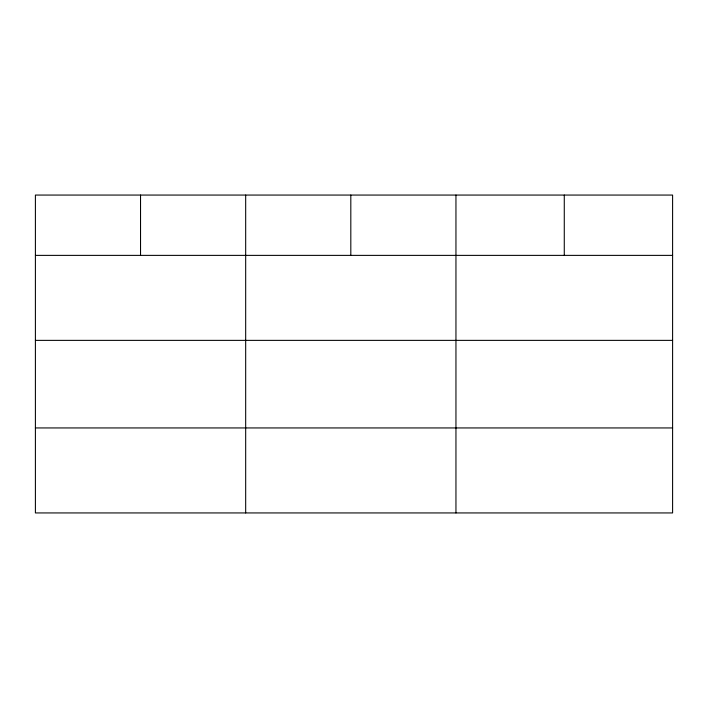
<?xml version="1.0" encoding="UTF-8"?>
<svg xmlns="http://www.w3.org/2000/svg" width="708" height="708" viewBox="0 0 708 708"><rect width="100%" height="100%" fill="white"/><g stroke="black" fill="none" stroke-linecap="round" stroke-linejoin="round"><path stroke-width="1.06" d="M672.6 340.371L672.6 195.063L35.4 195.063L35.4 512.937L672.6 512.937L672.6 340.371L35.4 340.371M35.4 255.376L672.6 255.376M35.4 427.942L672.6 427.942M564.276 195.063L564.276 255.376M455.952 195.063L455.952 512.937M350.814 195.063L350.814 255.376M245.676 195.063L245.676 512.937M140.538 195.063L140.538 255.376"/></g></svg>
